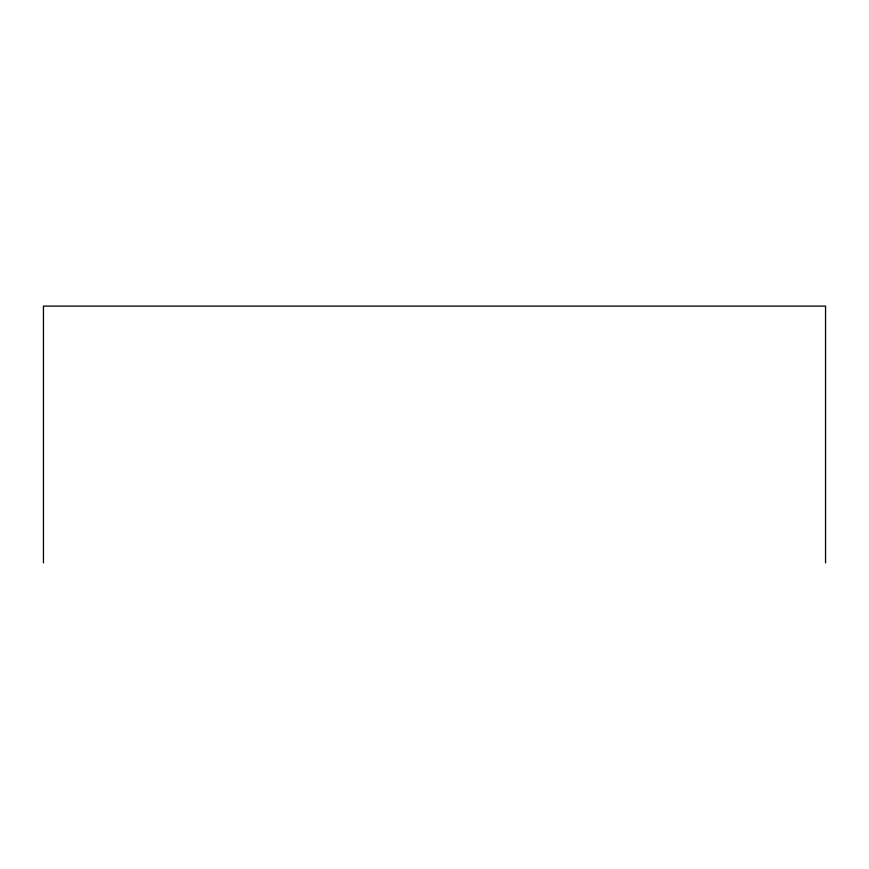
<?xml version="1.0" encoding="UTF-8"?>
<svg xmlns="http://www.w3.org/2000/svg" width="869" height="869" viewBox="0 0 869 869"><rect width="100%" height="100%" fill="white"/><g stroke="black" fill="none" stroke-linecap="round" stroke-linejoin="round"><path stroke-width="1.3" d="M825.55 562.895L825.55 306.105L43.45 306.105L43.45 562.895"/></g></svg>
